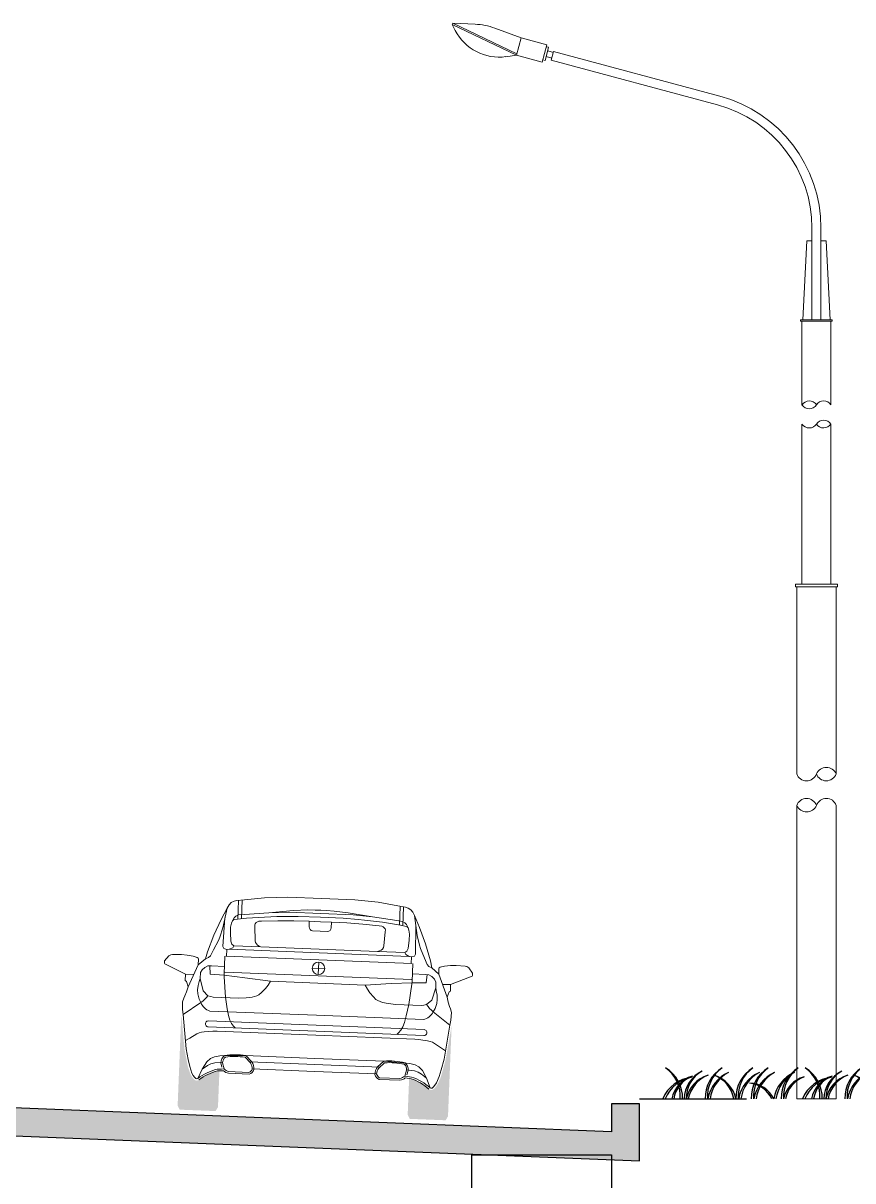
# Model space of a CAD drawing. Header units: millimetres. Extents: x 3633 to 4629, y 3430 to 3787.
# Drawn here: x 4011.74 to 4041.45, y 3708.09 to 3749.53 of the extents above; entities that cross this region are included whole.
import ezdxf

# ---------------------------------------------------------------- set-up
doc = ezdxf.new("R2010")
doc.units = ezdxf.units.MM
doc.layers.add('car', color=7, linetype='Continuous', lineweight=9, true_color=0x000000)
doc.layers.add('light', color=7, linetype='Continuous', lineweight=9, true_color=0x000000)
doc.layers.add('det1', color=7, linetype='Continuous', true_color=0x000000)
doc.layers.add('hatch', color=252, linetype='Continuous')

# ---------------------------------------------------------------- blocks, each defined once
blk = doc.blocks.new('*U88')
at = {"layer": 'hatch', "ltscale": 0.5}
blk.add_hatch(color=256, dxfattribs=at).paths.add_polyline_path([(3500, -60.2), (11200, -368.2), (11200, 40), (11000, 40), (11000, -160), (3500, 140), (-4000, -160), (-4000, 40), (-4200, 40), (-4200, -368.2)])
at = {"layer": 'det1', "ltscale": 0.5}
blk.add_lwpolyline([(11200, -368.2), (3500, -60.2), (-4200, -368.2), (-4200, 40), (-4000, 40), (-4000, -160), (3500, 140), (11000, -160), (11000, 40), (11200, 40), (11200, -368.2)], dxfattribs=at)
blk = doc.blocks.new('*U283')
at = {"layer": 'car'}
for points in [[(-679.7, 288.5), (-693.2, 287.5, 0.109796), (-824.4, 217.6), (-837.7, 212.2), (-852.1, 215.1), (-866.2, 228.1), (-876.2, 241.6), (-886.8, 259.6), (-905.5, 306.7), (-917.8, 357.6), (-935.8, 434.1), (-968.6, 679), (-968.6, 29.2), (-952.8, 0), (-695.4, 0), (-679.7, 29.2)], [(679.7, 288.5), (693.2, 287.5, -0.109796), (824.4, 217.6), (837.7, 212.2), (852.1, 215.1), (866.2, 228.1), (876.2, 241.6), (886.8, 259.6), (905.5, 306.7), (917.8, 357.6), (935.8, 434.1), (968.6, 679), (968.6, 29.2), (952.8, 0), (695.4, 0), (679.7, 29.2)]]:
    blk.add_hatch(color=256, dxfattribs=at).paths.add_polyline_path(points)
for p, q in [((-591.1, 1379.6), (-591.1, 1513.8)), ((-566.3, 1383.1), (-566.3, 1517.7)), ((566.3, 1383.1), (566.3, 1517.7)), ((591.1, 1379.6), (591.1, 1513.8)), ((0, 1005.4), (0, 1094.9)), ((44.7, 1050.2), (-44.7, 1050.2))]:
    blk.add_line(p, q, dxfattribs=at)
for points in [[(-810.4, 1085.8), (-799.3, 1136.6), (-759, 1257.4), (-711.3, 1372.2), (-671.9, 1455.1), (-657.4, 1479.3), (-643.1, 1495.4), (-623.3, 1506.7), (-603.9, 1511.8), (-548.5, 1520.5), (-407.2, 1540.1), (-241.2, 1551.7), (0, 1551.7)], [(810.4, 1085.8), (799.3, 1136.6), (759, 1257.4), (711.3, 1372.2), (671.9, 1455.1), (657.4, 1479.3), (643.1, 1495.4), (623.3, 1506.7), (603.9, 1511.8), (548.5, 1520.5), (407.2, 1540.1), (241.2, 1551.7), (0, 1551.7)], [(-832.5, 227), (-838.5, 225), (-846.3, 226.6), (-857, 236.4), (-865.8, 248.4), (-875.6, 265.1), (-893.7, 310.5), (-905.8, 360.5), (-923.6, 436.4), (-956.3, 680.6), (-961.1, 717.9), (-963.1, 772.3), (-954.7, 798.3), (-948.3, 814.6), (-936.8, 844.4), (-928.1, 880.9), (-940.3, 919.5), (-949.8, 925.7), (-949.8, 971.5), (-1100.5, 1038.2), (-1103, 1044), (-1103.4, 1060), (-1074.9, 1097.9), (-1061.6, 1105), (-1049.1, 1108.1), (-984.1, 1110), (-943, 1108.3), (-899.6, 1101.8), (-870.7, 1092.6), (-863.9, 1087.8), (-861.6, 1082.9), (-861.6, 1042.1), (-810.4, 1085.8), (-789.1, 1095.8), (-775.9, 1108.1), (-755.6, 1152.9), (-723.8, 1221.7), (-716, 1245.3), (-695.7, 1312.7), (-671.9, 1455.1)], [(-628.9, 1365.9), (-617, 1388.8), (-605.5, 1400.5), (-586.8, 1410), (-545.3, 1414.6), (-371.4, 1434)], [(-371.4, 1434), (-196.4, 1456.7), (-94.3, 1464.9), (-40.4, 1466.7), (0, 1466.7)], [(-371.4, 1434), (-231.6, 1443.4), (0, 1443.4)], [(-270.6, 1411.3), (-160.8, 1416), (0, 1416)], [(371.4, 1434), (196.4, 1456.7), (94.3, 1464.9), (40.4, 1466.7), (0, 1466.7)], [(371.4, 1434), (231.6, 1443.4), (0, 1443.4)], [(270.6, 1411.3), (160.8, 1416), (0, 1416)], [(628.9, 1365.9), (617, 1388.8), (605.5, 1400.5), (586.8, 1410), (545.3, 1414.6), (371.4, 1434)], [(832.5, 227), (838.5, 225), (846.3, 226.6), (857, 236.4), (865.8, 248.4), (875.6, 265.1), (893.7, 310.5), (905.8, 360.5), (923.6, 436.4), (956.3, 680.6), (961.1, 717.9), (963.1, 772.3), (954.7, 798.3), (948.3, 814.6), (936.8, 844.4), (928.1, 880.9), (940.3, 919.5), (949.8, 925.7), (949.8, 971.5), (1100.5, 1038.2), (1103, 1044), (1103.4, 1060), (1074.9, 1097.9), (1061.6, 1105), (1049.1, 1108.1), (984.1, 1110), (943, 1108.3), (899.6, 1101.8), (870.7, 1092.6), (863.9, 1087.8), (861.6, 1082.9), (861.6, 1042.1), (810.4, 1085.8), (789.1, 1095.8), (775.9, 1108.1), (755.6, 1152.9), (723.8, 1221.7), (716, 1245.3), (695.7, 1312.7), (671.9, 1455.1)], [(-683.8, 1383.9), (-690.8, 1179.5), (-683.1, 1164.2), (-661.5, 1159.3), (-661.5, 1111.4)], [(-79.6, 1384.6), (-190.6, 1383.8), (-305.3, 1379.2), (-422.7, 1372.6), (-441.6, 1370.3), (-450.4, 1366), (-458.6, 1359.7), (-465.1, 1351.7), (-467.4, 1344.5), (-467, 1331.4), (-461.6, 1229.8), (-459.1, 1217.7), (-450.9, 1206.9), (-442.6, 1198.7), (-431.5, 1192.6), (-417.9, 1187.6), (0, 1187.6)], [(-79.6, 1344.5), (-79.6, 1384.6)], [(-79.6, 1384.6), (0, 1384.6)], [(79.6, 1384.6), (190.6, 1383.8), (305.3, 1379.2), (422.7, 1372.6), (441.6, 1370.3), (450.4, 1366), (458.6, 1359.7), (465.1, 1351.7), (467.4, 1344.5), (467, 1331.4), (461.6, 1229.8), (459.1, 1217.7), (450.9, 1206.9), (442.6, 1198.7), (431.5, 1192.6), (417.9, 1187.6), (0, 1187.6)], [(79.6, 1384.6), (0, 1384.6)], [(79.6, 1344.5), (79.6, 1384.6)], [(683.8, 1383.9), (690.8, 1179.5), (683.1, 1164.2), (661.5, 1159.3), (661.5, 1111.4)], [(-661.5, 1159.3), (-645.8, 1161.4)], [(-645.8, 1161.4), (-619.7, 1173.4), (-613.4, 1188.3)], [(-645.8, 1161.4), (0, 1161.4)], [(-613.4, 1188.3), (-419.9, 1188.3)], [(645.8, 1161.4), (0, 1161.4)], [(613.4, 1188.3), (419.9, 1188.3)], [(645.8, 1161.4), (619.7, 1173.4), (613.4, 1188.3)], [(661.5, 1159.3), (645.8, 1161.4)], [(-674.3, 1111.3), (-674.3, 983.3), (-672, 963.6), (-657, 817), (-641.7, 735.4), (-629.9, 688.1), (-618.8, 655.5), (-606.2, 631.2), (-590.8, 611.5), (-578.7, 600)], [(-666.6, 1111.4), (0, 1111.4)], [(666.6, 1111.4), (0, 1111.4)], [(674.3, 1111.3), (674.3, 983.3), (672, 963.6), (657, 817), (641.7, 735.4), (629.9, 688.1), (618.8, 655.5), (606.2, 631.2), (590.8, 611.5), (578.7, 600)], [(-928.1, 880.9), (-861.6, 1042.1)], [(-843.6, 986), (-832.8, 1007.3), (-813.2, 1024.9), (-791.7, 1035.7), (-766.8, 1037.8), (-674.3, 1037.8)], [(-779.2, 1036.7), (-773.8, 977.4), (-673.2, 973.5)], [(-669.3, 996.2), (0, 996.2)], [(669.3, 996.2), (0, 996.2)], [(779.2, 1036.7), (773.8, 977.4), (673.2, 973.5)], [(843.6, 986), (832.8, 1007.3), (813.2, 1024.9), (791.7, 1035.7), (766.8, 1037.8), (674.3, 1037.8)], [(928.1, 880.9), (861.6, 1042.1)], [(-949.8, 971.5), (-890.7, 971.5)], [(-843.6, 945.1), (-843.6, 986)], [(-843.6, 945.1), (-819, 855.5), (-783, 822.7), (-763.5, 817.8), (-745.9, 815), (-563.5, 815), (-509.3, 817.8), (-466.9, 824.8), (-433.9, 836.6), (-420, 844.2), (-401.2, 861.2), (-374.3, 889.9), (-355.5, 915.8), (-339.5, 943.9)], [(-673.2, 973.5), (-524.9, 962), (-339.5, 943.9)], [(-339.5, 943.9), (0, 943.9)], [(339.5, 943.9), (0, 943.9)], [(673.2, 973.5), (524.9, 962), (339.5, 943.9)], [(843.6, 945.1), (819, 855.5), (783, 822.7), (763.5, 817.8), (745.9, 815), (563.5, 815), (509.3, 817.8), (466.9, 824.8), (433.9, 836.6), (420, 844.2), (401.2, 861.2), (374.3, 889.9), (355.5, 915.8), (339.5, 943.9)], [(843.6, 945.1), (843.6, 986)], [(949.8, 971.5), (890.7, 971.5)], [(-765.3, 714.1), (0, 714.1)], [(765.3, 714.1), (0, 714.1)], [(-772.6, 642.5), (0, 642.5)], [(-772.6, 600), (0, 600)], [(772.6, 642.5), (0, 642.5)], [(772.6, 600), (0, 600)], [(-708.3, 572.1), (-738.5, 569.7), (-765.9, 566.6), (-800.4, 563.6), (-819.2, 560), (-836.4, 554.1), (-851.9, 546.7), (-901.9, 515), (-931.5, 495.6)], [(0, 572.1), (-708.3, 572.1)], [(0, 572.1), (708.3, 572.1)], [(708.3, 572.1), (738.5, 569.7), (765.9, 566.6), (800.4, 563.6), (819.2, 560), (836.4, 554.1), (851.9, 546.7), (901.9, 515), (931.5, 495.6)], [(-832.5, 227), (-802.6, 296.8), (-772, 349.9), (-746.1, 374.4), (-719.6, 388), (-680.8, 396.8), (-496.4, 405)], [(-802.6, 296.8), (-766.7, 323), (-742.1, 337.4), (-715, 345.4), (-659, 348.7)], [(0, 405), (-496.4, 405)], [(0, 360.9), (-465.9, 360.9)], [(0, 405), (496.4, 405)], [(0, 360.9), (465.9, 360.9)], [(832.5, 227), (802.6, 296.8), (772, 349.9), (746.1, 374.4), (719.6, 388), (680.8, 396.8), (496.4, 405)], [(802.6, 296.8), (766.7, 323), (742.1, 337.4), (715, 345.4), (659, 348.7)], [(0, 312.3), (-445.4, 312.3)], [(0, 312.3), (445.4, 312.3)]]:
    blk.add_lwpolyline(points, dxfattribs=at)
for points in [[(-613.4, 1188.3), (-626.9, 1197.4), (-635.8, 1218.7), (-641.1, 1279), (-640.5, 1321), (-635.8, 1348.7), (-628.9, 1365.9), (-623.4, 1372.5), (-615.8, 1376, -0.024445), (-270.6, 1411.3)], [(613.4, 1188.3), (626.9, 1197.4), (635.8, 1218.7), (641.1, 1279), (640.5, 1321), (635.8, 1348.7), (628.9, 1365.9), (623.4, 1372.5), (615.8, 1376, 0.024445), (270.6, 1411.3)], [(-79.6, 1344.5, 0.368152), (-53, 1316.1), (0, 1316.1)], [(79.6, 1344.5, -0.368152), (53, 1316.1), (0, 1316.1)], [(-765.3, 714.1, -0.216337), (-832.4, 771.6), (-845.1, 796.1), (-856.2, 833), (-858.8, 861.1), (-856.2, 893.4), (-849.1, 922.7), (-843.6, 945.1)], [(765.3, 714.1, 0.216337), (832.4, 771.6), (845.1, 796.1), (856.2, 833), (858.8, 861.1), (856.2, 893.4), (849.1, 922.7), (843.6, 945.1)], [(-956.3, 680.6), (-832.4, 771.6, 0.055112), (-783, 822.7)], [(956.3, 680.6), (832.4, 771.6, -0.055112), (783, 822.7)], [(-772.6, 642.5, 1.001641), (-772.6, 600)], [(772.6, 642.5, -1.001641), (772.6, 600)], [(-832.5, 227, -0.11066), (-695.4, 299.7), (-666.3, 302), (-647.4, 303.9, 0.14338), (-613.6, 286), (-468.1, 285.1, 0.214904), (-445.3, 310.1, 0.154159), (-459.4, 354.6), (-500, 393.8, 0.068999), (-641.1, 388.5, 0.221075), (-659, 347.4), (-647.4, 303.9)], [(-824.4, 217.6, -0.109796), (-693.2, 287.5), (-665.2, 289.6), (-651.6, 291, 0.128474), (-614.8, 273.7), (-465.7, 272.7, 0.238431), (-433, 308.2, 0.163102), (-450, 362.8), (-494.5, 405.7, 0.072639), (-646.6, 400.1, 0.241921), (-671.4, 345.6), (-663.1, 314.8)], [(824.4, 217.6, 0.109796), (693.2, 287.5), (665.2, 289.6), (651.6, 291, -0.128474), (614.8, 273.7), (465.7, 272.7, -0.238431), (433, 308.2, -0.163102), (450, 362.8), (494.5, 405.7, -0.072639), (646.6, 400.1, -0.241921), (671.4, 345.6), (663.1, 314.8)], [(832.5, 227, 0.11066), (695.4, 299.7), (666.3, 302), (647.4, 303.9, -0.14338), (613.6, 286), (468.1, 285.1, -0.214904), (445.3, 310.1, -0.154159), (459.4, 354.6), (500, 393.8, -0.068999), (641.1, 388.5, -0.221075), (659, 347.4), (647.4, 303.9)]]:
    blk.add_lwpolyline(points, format="xyb", dxfattribs=at)
blk.add_circle((0, 1050.2), 44.7, dxfattribs=at)
blk = doc.blocks.new('grass')
at = {"color": 0}
for centre, radius, start, end in [((283.4, 7.6), 250.6, 120.91532, 181.7436), ((299.1, 17.8), 250.6, 125.19754, 184.08204), ((300.2, -39.5), 250.6, 113.37164, 170.93), ((317.1, -31.4), 250.6, 117.65386, 172.79282), ((441.8, -39.5), 250.6, 113.37164, 170.93), ((458.7, -31.4), 250.6, 117.65386, 172.79282), ((498.8, 7.6), 250.6, 120.91532, 181.7436), ((514.5, 17.8), 250.6, 125.19754, 184.08204), ((290.9, 7.6), 250.6, 358.2564, 59.08468), ((275.2, 17.8), 250.6, 355.91796, 54.80246), ((778.4, -4.1), 225.6, 115.70682, 178.95931), ((793.3, 3.8), 225.6, 119.98904, 180.95928), ((788.6, -45.9), 225.6, 106.7576, 168.24844), ((804.6, -40.5), 225.6, 111.03982, 169.66132), ((953.9, 7.6), 250.6, 120.91532, 181.7436), ((969.6, 17.8), 250.6, 125.19754, 184.08204), ((970.7, -39.5), 250.6, 113.37164, 170.93), ((987.6, -31.4), 250.6, 117.65386, 172.79282), ((702.6, -45.9), 225.6, 11.75156, 73.2424), ((686.6, -40.5), 225.6, 10.33868, 68.96018), ((1174, 7.6), 250.6, 120.91532, 181.7436), ((1189.7, 17.8), 250.6, 125.19754, 184.08204), ((1190.7, -39.5), 250.6, 113.37164, 170.93), ((1207.6, -31.4), 250.6, 117.65386, 172.79282), ((18.2, -79.9), 193.4, 24.41404, 89.32312), ((3.8, -79.2), 193.4, 24.1831, 85.0409), ((465.3, -38.9), 204.5, 105.37875, 169.02323), ((479.8, -34.3), 204.5, 109.66097, 170.33326), ((631.6, -94.2), 250.6, 95.3506, 157.91619), ((650.1, -91.8), 250.6, 99.63282, 158.51732), ((666.7, -34.5), 204.5, 105.37875, 170.29766), ((681.3, -29.9), 204.5, 109.66097, 171.60273)]:
    blk.add_arc(centre, radius, start, end, dxfattribs=at)
blk = doc.blocks.new('*U73')
at = {"layer": 'light'}
for p, q in [((-2604.6, 7701.3), (-2609, 7692.7)), ((151.2, 3684.8), (151.2, 3665.9))]:
    blk.add_line(p, q, dxfattribs=at)
at = {"layer": 'light', "ltscale": 15}
for p, q in [((-2609, 7692.7), (-2147.3, 7472.9)), ((-2609, 7692.7), (-2147.3, 7472.9)), ((-2609, 7692.7), (-2147.3, 7472.9)), ((-2609, 7692.7), (-2586.1, 7648.8)), ((-2609, 7692.7), (-2586.1, 7648.8)), ((-2609, 7692.7), (-2586.1, 7648.8)), ((-2604.6, 7701.3), (-2144.7, 7482.4)), ((-2604.6, 7701.3), (-2144.7, 7482.4)), ((-2604.6, 7701.3), (-2144.7, 7482.4)), ((-2443.7, 7693.9), (-2604.6, 7701.3)), ((-2443.7, 7693.9), (-2604.6, 7701.3)), ((-2443.7, 7693.9), (-2604.6, 7701.3)), ((-2114.2, 7596.4), (-2302.9, 7665.5)), ((-2114.2, 7596.4), (-2302.9, 7665.5)), ((-2114.2, 7596.4), (-2302.9, 7665.5)), ((-2147.5, 7472), (-2114.1, 7596.8)), ((-2147.5, 7472), (-2114.1, 7596.8)), ((-2147.5, 7472), (-2114.1, 7596.8)), ((-1930.3, 7547.1), (-2114.2, 7596.4)), ((-1930.3, 7547.1), (-2114.2, 7596.4)), ((-1930.3, 7547.1), (-2114.2, 7596.4)), ((-1963.6, 7422.7), (-1930.3, 7547.1)), ((-1963.6, 7422.7), (-1930.3, 7547.1)), ((-1963.6, 7422.7), (-1930.3, 7547.1)), ((-2222.9, 7461.5), (-2147.5, 7472)), ((-2222.9, 7461.5), (-2147.5, 7472)), ((-2222.9, 7461.5), (-2147.5, 7472)), ((-1963.6, 7422.7), (-2147.5, 7472)), ((-1963.6, 7422.7), (-2147.5, 7472)), ((-1963.6, 7422.7), (-2147.5, 7472)), ((-1942.4, 7434.9), (-1917.5, 7528)), ((-1942.4, 7434.9), (-1917.5, 7528)), ((-1942.4, 7434.9), (-1917.5, 7528)), ((-1894, 7451.2), (-1935.1, 7462.2)), ((-1894, 7451.2), (-1935.1, 7462.2)), ((-1894, 7451.2), (-1935.1, 7462.2)), ((-1917.4, 7528.5), (-1934.1, 7532.9)), ((-1917.4, 7528.5), (-1934.1, 7532.9)), ((-1917.4, 7528.5), (-1934.1, 7532.9)), ((-1883.5, 7492.1), (-1924.2, 7503)), ((-1883.5, 7492.1), (-1924.2, 7503)), ((-1883.5, 7492.1), (-1924.2, 7503)), ((-1898.3, 7435.7), (-1881.7, 7497.8)), ((-1898.3, 7435.7), (-1881.7, 7497.8)), ((-1898.3, 7435.7), (-1881.7, 7497.8)), ((-1881.7, 7497.8), (-692.1, 7179)), ((-1881.7, 7497.8), (-692.1, 7179)), ((-1881.7, 7497.8), (-692.1, 7179)), ((-1942.4, 7434.9), (-1959.1, 7439.4)), ((-1942.4, 7434.9), (-1959.1, 7439.4)), ((-1942.4, 7434.9), (-1959.1, 7439.4)), ((-708.7, 7116.9), (-1898.3, 7435.7)), ((-708.7, 7116.9), (-1898.3, 7435.7)), ((-708.7, 7116.9), (-1898.3, 7435.7)), ((-32.1, 5576.7), (-32.1, 6235.2)), ((-32.1, 5576.7), (-32.1, 6235.2)), ((-32.1, 6235.2), (-32.1, 5576.7)), ((-32.1, 6235.2), (-32.1, 5576.7)), ((-32.1, 6235.2), (-32.1, 5576.7)), ((32.1, 6235.2), (32.1, 5576.7)), ((32.1, 6235.2), (32.1, 5576.7)), ((32.1, 5576.7), (32.1, 6235.2)), ((32.1, 5576.7), (32.1, 6235.2)), ((32.1, 5576.7), (32.1, 6235.2)), ((-98.3, 5576.7), (-69.9, 6143.7)), ((-98.3, 5576.7), (-69.9, 6143.7)), ((-98.3, 5576.7), (-69.9, 6143.7)), ((-69.9, 6143.7), (-32.1, 6143.7)), ((-69.9, 6143.7), (-32.1, 6143.7)), ((-69.9, 6143.7), (-32.1, 6143.7)), ((-32.1, 6143.7), (-32.1, 5586.2)), ((-32.1, 6143.7), (-32.1, 5586.2)), ((-32.1, 6143.7), (-32.1, 5586.2)), ((69.9, 6143.7), (32.1, 6143.7)), ((32.1, 6143.7), (32.1, 5586.2)), ((69.9, 6143.7), (32.1, 6143.7)), ((32.1, 6143.7), (32.1, 5586.2)), ((69.9, 6143.7), (32.1, 6143.7)), ((32.1, 6143.7), (32.1, 5586.2)), ((98.3, 5576.7), (69.9, 6143.7)), ((98.3, 5576.7), (69.9, 6143.7)), ((98.3, 5576.7), (69.9, 6143.7)), ((113.4, 5576.7), (-113.4, 5576.7)), ((-113.4, 5576.7), (-113.4, 5567.3)), ((113.4, 5576.7), (-113.4, 5576.7)), ((-113.4, 5576.7), (-113.4, 5567.3)), ((113.4, 5576.7), (-113.4, 5576.7)), ((-113.4, 5576.7), (-113.4, 5567.3)), ((-113.4, 5567.3), (113.4, 5567.3)), ((-113.4, 5567.3), (113.4, 5567.3)), ((-113.4, 5567.3), (113.4, 5567.3)), ((-103.5, 5567.3), (-103.5, 4968.9)), ((-103.5, 5567.3), (-103.5, 4968.9)), ((-103.5, 5567.3), (-103.5, 4968.9)), ((-41.6, 5576.7), (-98.3, 5576.7)), ((-41.6, 5576.7), (-98.3, 5576.7)), ((-41.6, 5576.7), (-98.3, 5576.7)), ((41.6, 5576.7), (98.3, 5576.7)), ((41.6, 5576.7), (98.3, 5576.7)), ((41.6, 5576.7), (98.3, 5576.7)), ((103.5, 5567.3), (103.5, 4968.9)), ((103.5, 5567.3), (103.5, 4968.9)), ((103.5, 5567.3), (103.5, 4968.9)), ((113.4, 5567.3), (113.4, 5576.7)), ((113.4, 5567.3), (113.4, 5576.7)), ((113.4, 5567.3), (113.4, 5576.7)), ((-103.5, 4830.7), (-103.5, 3684.8)), ((103.5, 4831.7), (103.5, 3684.8)), ((151.2, 3684.8), (-151.2, 3684.8)), ((-151.2, 3684.8), (-151.2, 3665.9)), ((-151.2, 3665.9), (151.2, 3665.9)), ((-141.3, 3665.9), (-141.3, 2327.3)), ((141.3, 3665.9), (141.3, 2327.3)), ((-141.3, 2101.8), (-141.3, 0)), ((141.3, 2101.9), (141.3, 0))]:
    blk.add_line(p, q, dxfattribs=at)
blk.add_lwpolyline([(141.3, 0), (-141.3, 0)], dxfattribs=at)
at = {"layer": 'light', "ltscale": 15, "extrusion": (0, 0, -1)}
for centre, major_axis, start_param, end_param in [((-2271.9, 7812.4), (-250.5, 250.5), 3.788377, 5.017672), ((-2271.9, 7812.4), (-250.5, 250.5), 3.788377, 5.017672), ((-2271.9, 7812.4), (-250.5, 250.5), 3.788377, 5.017672), ((-2465.5, 7222), (334, 334), -0.739173, -0.434069), ((-2465.5, 7222), (334, 334), -0.739173, -0.434069), ((-2465.5, 7222), (334, 334), -0.739173, -0.434069), ((-945, 6235.2), (-690.9, 690.9), 1.047198, 2.356194), ((-945, 6235.2), (-690.9, 690.9), 1.047198, 2.356194), ((-945, 6235.2), (-690.9, 690.9), 1.047198, 2.356194), ((-945, 6235.2), (-645.5, 645.5), 1.047198, 2.356194), ((-945, 6235.2), (-645.5, 645.5), 1.047198, 2.356194)]:
    blk.add_ellipse(centre, major_axis=major_axis, ratio=1, start_param=start_param, end_param=end_param, dxfattribs=at)
at = {"layer": 'light', "ltscale": 15}
for centre, major_axis, start_param, end_param in [((-51.2, 4934.1), (44.4, 44.4), 6.113706, 8.050993), ((-51.2, 4934.1), (44.4, 44.4), 6.113706, 8.050993), ((-51.2, 4934.1), (44.4, 44.4), 6.113706, 8.050993), ((51.9, 4934.5), (-44.3, 44.3), 4.52894, 6.486255), ((51.9, 4934.5), (-44.3, 44.3), 4.52894, 6.486255), ((51.9, 4934.5), (-44.3, 44.3), 4.52894, 6.486255), ((-52, 5001.7), (-43.2, 43.2), 1.352104, 3.360285), ((-52, 5001.7), (-43.2, 43.2), 1.352104, 3.360285), ((-52, 5001.7), (-43.2, 43.2), 1.352104, 3.360285), ((-51.9, 4866.2), (-44.3, 44.3), 1.387347, 3.344662), ((-51.9, 4866.2), (-44.3, 44.3), 1.387347, 3.344662), ((-51.9, 4866.2), (-44.3, 44.3), 1.387347, 3.344662), ((51.2, 4866.6), (-44.4, 44.4), 1.401317, 3.338604), ((51.2, 4866.6), (-44.4, 44.4), 1.401317, 3.338604), ((51.2, 4866.6), (-44.4, 44.4), 1.401317, 3.338604), ((52, 4799), (-43.2, 43.2), 4.493697, 6.501878), ((52, 4799), (-43.2, 43.2), 4.493697, 6.501878), ((52, 4799), (-43.2, 43.2), 4.493697, 6.501878), ((-70.9, 2352.3), (-52.9, 52.9), 1.127575, 3.584814), ((-70.9, 2352.3), (-52.9, 52.9), 1.127575, 3.584814), ((-70.9, 2352.3), (-52.9, 52.9), 1.127575, 3.584814), ((70.4, 2295.8), (54.8, 54.8), 5.915742, 8.221813), ((70.4, 2295.8), (54.8, 54.8), 5.915742, 8.221813), ((70.4, 2295.8), (54.8, 54.8), 5.915742, 8.221813), ((70.4, 2353), (-53.3, 53.3), 1.13396, 3.578817), ((70.4, 2353), (-53.3, 53.3), 1.13396, 3.578817), ((70.4, 2353), (-53.3, 53.3), 1.13396, 3.578817), ((-70.4, 2076.1), (53.3, 53.3), 5.846349, 8.291206), ((-70.4, 2076.1), (53.3, 53.3), 5.846349, 8.291206), ((-70.4, 2076.1), (53.3, 53.3), 5.846349, 8.291206), ((-70.4, 2133.3), (54.8, 54.8), 2.77415, 5.08022), ((-70.4, 2133.3), (54.8, 54.8), 2.77415, 5.08022), ((-70.4, 2133.3), (54.8, 54.8), 2.77415, 5.08022), ((70.9, 2076.8), (-52.9, 52.9), 4.269167, 6.726407), ((70.9, 2076.8), (-52.9, 52.9), 4.269167, 6.726407), ((70.9, 2076.8), (-52.9, 52.9), 4.269167, 6.726407)]:
    blk.add_ellipse(centre, major_axis=major_axis, ratio=1, start_param=start_param, end_param=end_param, dxfattribs=at)

msp = doc.modelspace()

# ---------------------------------------------------------------- linework, layer by layer
at = {"color": 0}
msp.add_line((4033.807, 3711.018), (4037.643, 3711.018), dxfattribs=at)
at = {"color": 0, "lineweight": 30}
msp.add_lwpolyline([(4027.807, 3709.018), (4032.807, 3709.018), (4032.807, 3699.018), (4027.807, 3699.018)], close=True, dxfattribs=at)
at = {"color": 0}
for centre, radius, start, end in [((4034.097, 3711.056), 1.253, 358.2564, 59.0847), ((4034.019, 3711.108), 1.253, 355.918, 54.8025), ((4036.535, 3710.998), 1.128, 115.7068, 178.9593), ((4036.609, 3711.037), 1.128, 119.989, 180.9593), ((4037.413, 3711.056), 1.253, 120.9153, 181.7436), ((4037.491, 3711.108), 1.253, 125.1975, 184.082), ((4037.496, 3710.821), 1.253, 113.3716, 170.93), ((4037.581, 3710.861), 1.253, 117.6539, 172.7928), ((4038.513, 3711.056), 1.253, 120.9153, 181.7436), ((4038.591, 3711.108), 1.253, 125.1975, 184.082), ((4038.596, 3710.821), 1.253, 113.3716, 170.93), ((4038.681, 3710.861), 1.253, 117.6539, 172.7928), ((4035.801, 3710.547), 1.253, 95.3506, 157.9162), ((4035.893, 3710.559), 1.253, 99.6328, 158.5173), ((4035.976, 3710.846), 1.023, 105.3788, 170.2977), ((4036.049, 3710.869), 1.023, 109.661, 171.6027), ((4036.586, 3710.789), 1.128, 106.7576, 168.2484), ((4036.666, 3710.816), 1.128, 111.0398, 169.6613), ((4036.156, 3710.789), 1.128, 11.7516, 73.2424), ((4036.076, 3710.816), 1.128, 10.3387, 68.9602)]:
    msp.add_arc(centre, radius, start, end, dxfattribs=at)

# ---------------------------------------------------------------- block references
at = {"color": 0, "xscale": 0.005, "yscale": 0.005, "zscale": 0.005}
for name, p in [('*U73', (4040.143, 3711.018)), ('grass', (4037.643, 3711.018))]:
    msp.add_blockref(name, p, dxfattribs=at)
at = {"color": 0, "xscale": 0.005, "yscale": 0.005, "zscale": 0.005, "rotation": 357.7093899568968}
msp.add_blockref('*U283', (4022.108, 3710.446), dxfattribs=at)
at = {"color": 0, "ltscale": 0.5, "xscale": -0.005, "yscale": 0.005, "zscale": 0.005}
msp.add_blockref('*U88', (4012.807, 3710.645), dxfattribs=at)

doc.saveas('drawing.dxf')
